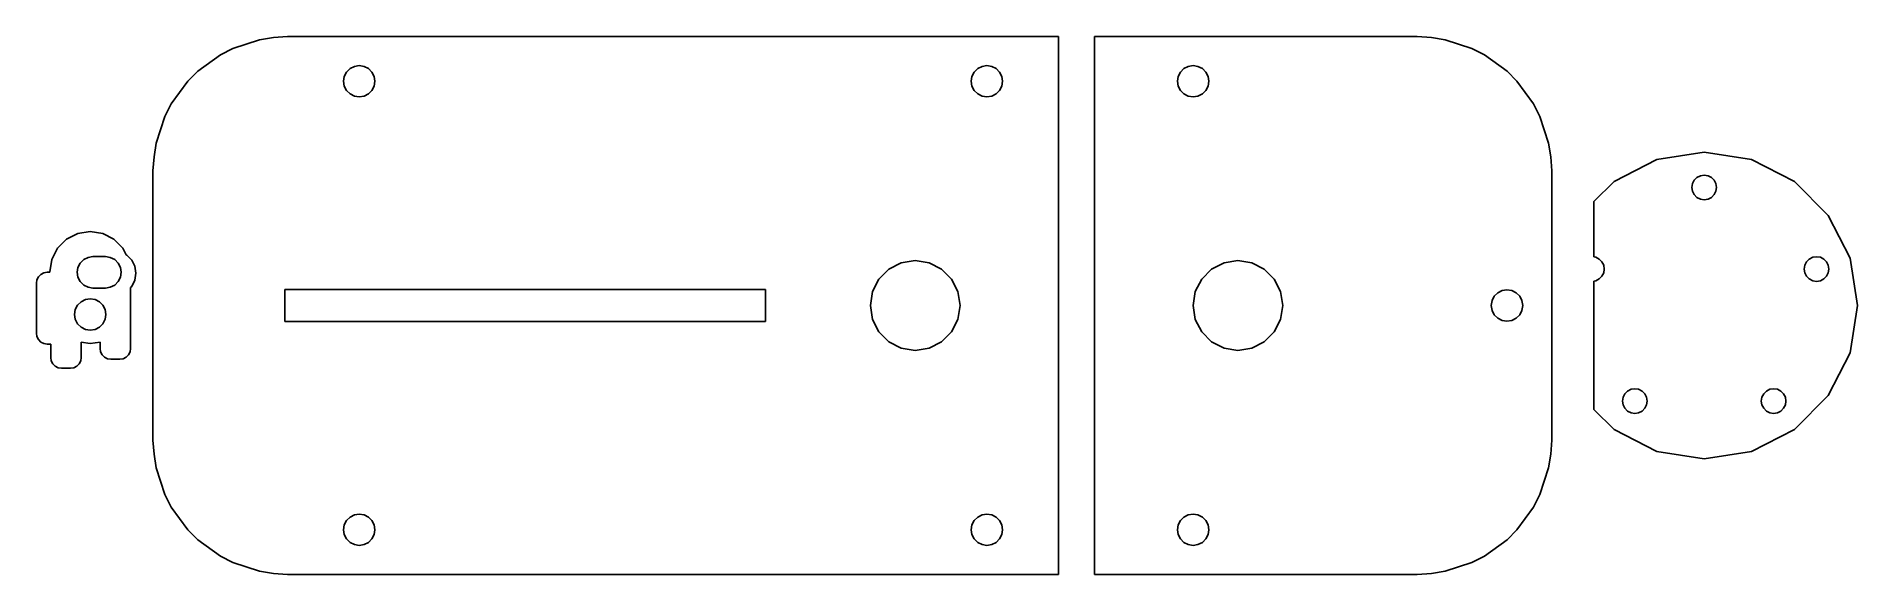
# Model space of a CAD drawing. Header units: metres. Extents: x -66 to 137, y -30 to 30.
import ezdxf

# ---------------------------------------------------------------- set-up
doc = ezdxf.new("R2010")
doc.units = ezdxf.units.M

msp = doc.modelspace()

# ---------------------------------------------------------------- linework, layer by layer
for p, q in [((-44.085, 28.6653), (-45.4788, 27.9552)), ((-41.1095, 29.6322), (-44.085, 28.6653)), ((-39.5644, 29.8769), (-41.1095, 29.6322)), ((-38, 30), (-39.5644, 29.8769)), ((48, 30), (-38, 30)), ((48, -30), (48, 30)), ((88, 30), (52, 30)), ((52, 30), (52, -30)), ((89.5644, 29.8769), (88, 30)), ((91.1095, 29.6322), (89.5644, 29.8769)), ((94.085, 28.6653), (91.1095, 29.6322)), ((95.4788, 27.9552), (94.085, 28.6653)), ((-45.4788, 27.9552), (-48.01, 26.1162)), ((-31.4158, 26.0286), (-31.0286, 26.4158)), ((-31.0286, 26.4158), (-30.5408, 26.6644)), ((-30.5408, 26.6644), (-30, 26.75)), ((-30, 26.75), (-29.4592, 26.6644)), ((-29.4592, 26.6644), (-28.9714, 26.4158)), ((-28.9714, 26.4158), (-28.5842, 26.0286)), ((38.5842, 26.0286), (38.9714, 26.4158)), ((38.9714, 26.4158), (39.4592, 26.6644)), ((39.4592, 26.6644), (40, 26.75)), ((40, 26.75), (40.5408, 26.6644)), ((40.5408, 26.6644), (41.0286, 26.4158)), ((41.0286, 26.4158), (41.4158, 26.0286)), ((61.5842, 26.0286), (61.9714, 26.4158)), ((61.9714, 26.4158), (62.4592, 26.6644)), ((62.4592, 26.6644), (63, 26.75)), ((63, 26.75), (63.5408, 26.6644)), ((63.5408, 26.6644), (64.0286, 26.4158)), ((64.0286, 26.4158), (64.4158, 26.0286)), ((98.01, 26.1162), (95.4788, 27.9552)), ((-49.1162, 25.01), (-50.9552, 22.4788)), ((-48.01, 26.1162), (-49.1162, 25.01)), ((-31.75, 25), (-31.6644, 25.5408)), ((-31.6644, 24.4592), (-31.75, 25)), ((-31.6644, 25.5408), (-31.4158, 26.0286)), ((-31.4158, 23.9714), (-31.6644, 24.4592)), ((-28.5842, 26.0286), (-28.3357, 25.5408)), ((-28.3357, 24.4592), (-28.5842, 23.9714)), ((-28.3357, 25.5408), (-28.25, 25)), ((-28.25, 25), (-28.3357, 24.4592)), ((38.25, 25), (38.3356, 25.5408)), ((38.3356, 24.4592), (38.25, 25)), ((38.3356, 25.5408), (38.5842, 26.0286)), ((38.5842, 23.9714), (38.3356, 24.4592)), ((41.4158, 26.0286), (41.6643, 25.5408)), ((41.6643, 24.4592), (41.4158, 23.9714)), ((41.6643, 25.5408), (41.75, 25)), ((41.75, 25), (41.6643, 24.4592)), ((61.25, 25), (61.3357, 25.5408)), ((61.3357, 24.4592), (61.25, 25)), ((61.3357, 25.5408), (61.5842, 26.0286)), ((61.5842, 23.9714), (61.3357, 24.4592)), ((64.4158, 26.0286), (64.6644, 25.5408)), ((64.6644, 24.4592), (64.4158, 23.9714)), ((64.6644, 25.5408), (64.75, 25)), ((64.75, 25), (64.6644, 24.4592)), ((99.1162, 25.01), (98.01, 26.1162)), ((100.955, 22.4788), (99.1162, 25.01)), ((-50.9552, 22.4788), (-51.6653, 21.085)), ((-31.0286, 23.5842), (-31.4158, 23.9714)), ((-30.5408, 23.3357), (-31.0286, 23.5842)), ((-30, 23.25), (-30.5408, 23.3357)), ((-29.4592, 23.3357), (-30, 23.25)), ((-28.9714, 23.5842), (-29.4592, 23.3357)), ((-28.5842, 23.9714), (-28.9714, 23.5842)), ((38.9714, 23.5842), (38.5842, 23.9714)), ((39.4592, 23.3357), (38.9714, 23.5842)), ((40, 23.25), (39.4592, 23.3357)), ((40.5408, 23.3357), (40, 23.25)), ((41.0286, 23.5842), (40.5408, 23.3357)), ((41.4158, 23.9714), (41.0286, 23.5842)), ((61.9714, 23.5842), (61.5842, 23.9714)), ((62.4592, 23.3357), (61.9714, 23.5842)), ((63, 23.25), (62.4592, 23.3357)), ((63.5408, 23.3357), (63, 23.25)), ((64.0286, 23.5842), (63.5408, 23.3357)), ((64.4158, 23.9714), (64.0286, 23.5842)), ((101.665, 21.085), (100.955, 22.4788)), ((-51.6653, 21.085), (-52.6322, 18.1095)), ((102.632, 18.1095), (101.665, 21.085)), ((-52.8769, 16.5644), (-53, 15)), ((-52.6322, 18.1095), (-52.8769, 16.5644)), ((102.877, 16.5644), (102.632, 18.1095)), ((103, 15), (102.877, 16.5644)), ((114.716, 16.2631), (109.949, 13.8342)), ((120, 17.1), (114.716, 16.2631)), ((125.284, 16.2631), (120, 17.1)), ((130.051, 13.8342), (125.284, 16.2631)), ((-53, 15), (-53, -15)), ((103, -15), (103, 15)), ((118.888, 13.9752), (119.192, 14.2794)), ((119.192, 14.2794), (119.575, 14.4747)), ((119.575, 14.4747), (120, 14.542)), ((120, 14.542), (120.425, 14.4747)), ((120.425, 14.4747), (120.808, 14.2794)), ((120.808, 14.2794), (121.112, 13.9752)), ((109.949, 13.8342), (107.7, 11.5853)), ((118.625, 13.167), (118.692, 13.5919)), ((118.692, 12.7421), (118.625, 13.167)), ((118.692, 13.5919), (118.888, 13.9752)), ((118.888, 12.3588), (118.692, 12.7421)), ((119.192, 12.0546), (118.888, 12.3588)), ((121.112, 12.3588), (120.808, 12.0546)), ((121.112, 13.9752), (121.308, 13.5919)), ((121.308, 12.7421), (121.112, 12.3588)), ((121.308, 13.5919), (121.375, 13.167)), ((121.375, 13.167), (121.308, 12.7421)), ((133.834, 10.0511), (130.051, 13.8342)), ((107.7, 11.5853), (107.7, 5.40857)), ((119.575, 11.8593), (119.192, 12.0546)), ((120, 11.792), (119.575, 11.8593)), ((120.425, 11.8593), (120, 11.792)), ((120.808, 12.0546), (120.425, 11.8593)), ((-60, 8.25), (-61.3906, 8.02974)), ((-58.6094, 8.02974), (-60, 8.25)), ((136.263, 5.28418), (133.834, 10.0511)), ((-63.6406, 6.39502), (-64.2797, 5.14056)), ((-62.645, 7.39056), (-63.6406, 6.39502)), ((-61.3906, 8.02974), (-62.645, 7.39056)), ((-57.355, 7.39056), (-58.6094, 8.02974)), ((-56.3594, 6.39502), (-57.355, 7.39056)), ((-55.9782, 5.6468), (-56.3594, 6.39502)), ((-64.2797, 5.14056), (-64.5, 3.75)), ((-61.45, 3.7), (-61.3643, 4.24077)), ((-61.3643, 4.24077), (-61.1158, 4.72861)), ((-61.1158, 4.72861), (-60.7286, 5.11577)), ((-60.7286, 5.11577), (-60.2408, 5.36433)), ((-60.2408, 5.36433), (-59.7, 5.45)), ((-59.7, 5.45), (-58.3, 5.45)), ((-58.3, 5.45), (-57.7592, 5.36433)), ((-57.7592, 5.36433), (-57.2714, 5.11577)), ((-57.2714, 5.11577), (-56.8842, 4.72861)), ((-56.8842, 4.72861), (-56.6357, 4.24077)), ((-56.6357, 4.24077), (-56.55, 3.7)), ((-55.9306, 5.62253), (-55.9782, 5.6468)), ((-55.3775, 5.06944), (-55.9306, 5.62253)), ((-55.0224, 4.37253), (-55.3775, 5.06944)), ((-54.9, 3.59999), (-55.0224, 4.37253)), ((29.0611, 4.04507), (30.4549, 4.75528)), ((30.4549, 4.75528), (32, 5)), ((32, 5), (33.5451, 4.75528)), ((33.5451, 4.75528), (34.9389, 4.04507)), ((65.0611, 4.04507), (66.4549, 4.75528)), ((66.4549, 4.75528), (68, 5)), ((68, 5), (69.5451, 4.75528)), ((69.5451, 4.75528), (70.9389, 4.04507)), ((107.7, 5.40857), (107.902, 5.37653)), ((107.902, 5.37653), (108.286, 5.18121)), ((108.286, 5.18121), (108.59, 4.87703)), ((108.59, 4.87703), (108.785, 4.49371)), ((108.785, 4.49371), (108.852, 4.06882)), ((108.852, 4.06882), (108.785, 3.64392)), ((131.148, 4.06882), (131.215, 4.49371)), ((131.215, 3.64392), (131.148, 4.06882)), ((131.215, 4.49371), (131.41, 4.87703)), ((131.41, 4.87703), (131.714, 5.18121)), ((131.714, 5.18121), (132.098, 5.37653)), ((132.098, 5.37653), (132.523, 5.44382)), ((132.523, 5.44382), (132.947, 5.37653)), ((132.947, 5.37653), (133.331, 5.18121)), ((133.331, 5.18121), (133.635, 4.87703)), ((133.635, 4.87703), (133.83, 4.49371)), ((133.83, 4.49371), (133.898, 4.06882)), ((133.898, 4.06882), (133.83, 3.64392)), ((137.1, 0), (136.263, 5.28418)), ((-65.9413, 2.8708), (-66, 2.49998)), ((-66, 2.49998), (-66, -3.09998)), ((-65.7708, 3.20532), (-65.9413, 2.8708)), ((-65.5053, 3.47081), (-65.7708, 3.20532)), ((-65.1708, 3.64125), (-65.5053, 3.47081)), ((-64.8, 3.69998), (-65.1708, 3.64125)), ((-64.5, 3.69998), (-64.8, 3.69998)), ((-64.5, 3.75), (-64.5, 3.69998)), ((-61.3643, 3.15921), (-61.45, 3.7)), ((-61.1158, 2.67137), (-61.3643, 3.15921)), ((-60.7286, 2.28421), (-61.1158, 2.67137)), ((-60.2408, 2.03564), (-60.7286, 2.28421)), ((-59.7, 1.95001), (-60.2408, 2.03564)), ((-57.7592, 2.03564), (-58.3, 1.95001)), ((-57.2714, 2.28421), (-57.7592, 2.03564)), ((-56.8842, 2.67137), (-57.2714, 2.28421)), ((-56.6357, 3.15921), (-56.8842, 2.67137)), ((-56.55, 3.7), (-56.6357, 3.15921)), ((-55.5, 2.00801), (-55.3775, 2.13054)), ((-55.3775, 2.13054), (-55.0224, 2.82745)), ((-55.0224, 2.82745), (-54.9, 3.59999)), ((27.2447, 1.54507), (27.9549, 2.93892)), ((27.9549, 2.93892), (29.0611, 4.04507)), ((34.9389, 4.04507), (36.0451, 2.93892)), ((36.0451, 2.93892), (36.7553, 1.54507)), ((63.2447, 1.54507), (63.9549, 2.93892)), ((63.9549, 2.93892), (65.0611, 4.04507)), ((70.9389, 4.04507), (72.0451, 2.93892)), ((72.0451, 2.93892), (72.7553, 1.54507)), ((107.902, 2.76112), (107.7, 2.72908)), ((107.7, 2.72908), (107.7, -11.5853)), ((108.286, 2.95642), (107.902, 2.76112)), ((108.59, 3.26062), (108.286, 2.95642)), ((108.785, 3.64392), (108.59, 3.26062)), ((131.41, 3.26062), (131.215, 3.64392)), ((131.714, 2.95642), (131.41, 3.26062)), ((132.098, 2.76112), (131.714, 2.95642)), ((132.523, 2.69382), (132.098, 2.76112)), ((132.947, 2.76112), (132.523, 2.69382)), ((133.331, 2.95642), (132.947, 2.76112)), ((133.635, 3.26062), (133.331, 2.95642)), ((133.83, 3.64392), (133.635, 3.26062)), ((-61.6643, -0.45921), (-61.4158, 0.02863)), ((-61.4158, 0.02863), (-61.0286, 0.41579)), ((-61.0286, 0.41579), (-60.5408, 0.66435)), ((-60.5408, 0.66435), (-60, 0.75)), ((-60, 0.75), (-59.4592, 0.66435)), ((-58.3, 1.95001), (-59.7, 1.95001)), ((-59.4592, 0.66435), (-58.9714, 0.41579)), ((-58.9714, 0.41579), (-58.5842, 0.02863)), ((-58.5842, 0.02863), (-58.3357, -0.45921)), ((-55.5, -4.79999), (-55.5, 2.00801)), ((-38.3, -1.79999), (-38.3, 1.8)), ((-38.3, 1.8), (15.3, 1.8)), ((15.3, 1.8), (15.3, -1.79999)), ((27, 0), (27.2447, 1.54507)), ((27.2447, -1.54507), (27, 0)), ((36.7553, 1.54507), (37, 0)), ((37, 0), (36.7553, -1.54507)), ((63, 0), (63.2447, 1.54507)), ((63.2447, -1.54507), (63, 0)), ((72.7553, 1.54507), (73, 0)), ((73, 0), (72.7553, -1.54507)), ((96.25, 0), (96.3357, 0.54079)), ((96.3357, -0.54077), (96.25, 0)), ((96.3357, 0.54079), (96.5842, 1.02863)), ((96.5842, 1.02863), (96.9714, 1.41579)), ((96.9714, 1.41579), (97.4592, 1.66435)), ((97.4592, 1.66435), (98, 1.75)), ((98, 1.75), (98.5408, 1.66435)), ((98.5408, 1.66435), (99.0286, 1.41579)), ((99.0286, 1.41579), (99.4158, 1.02863)), ((99.4158, 1.02863), (99.6644, 0.54079)), ((99.6644, 0.54079), (99.75, 0)), ((99.75, 0), (99.6644, -0.54077)), ((136.263, -5.28418), (137.1, 0)), ((-61.75, -1), (-61.6643, -0.45921)), ((-61.6643, -1.54077), (-61.75, -1)), ((-61.4158, -2.02861), (-61.6643, -1.54077)), ((-61.0286, -2.41577), (-61.4158, -2.02861)), ((-58.5842, -2.02861), (-58.9714, -2.41577)), ((-58.3357, -1.54077), (-58.5842, -2.02861)), ((-58.3357, -0.45921), (-58.25, -1)), ((-58.25, -1), (-58.3357, -1.54077)), ((15.3, -1.79999), (-38.3, -1.79999)), ((27.9549, -2.93892), (27.2447, -1.54507)), ((36.7553, -1.54507), (36.0451, -2.93892)), ((63.9549, -2.93892), (63.2447, -1.54507)), ((72.7553, -1.54507), (72.0451, -2.93892)), ((96.5842, -1.02861), (96.3357, -0.54077)), ((96.9714, -1.41577), (96.5842, -1.02861)), ((97.4592, -1.66434), (96.9714, -1.41577)), ((98, -1.75), (97.4592, -1.66434)), ((98.5408, -1.66434), (98, -1.75)), ((99.0286, -1.41577), (98.5408, -1.66434)), ((99.4158, -1.02861), (99.0286, -1.41577)), ((99.6644, -0.54077), (99.4158, -1.02861)), ((-66, -3.09998), (-65.9413, -3.47079)), ((-65.9413, -3.47079), (-65.7708, -3.80531)), ((-65.7708, -3.80531), (-65.5053, -4.0708)), ((-60.5408, -2.66434), (-61.0286, -2.41577)), ((-60, -2.75), (-60.5408, -2.66434)), ((-59.4592, -2.66434), (-60, -2.75)), ((-58.9714, -2.41577), (-59.4592, -2.66434)), ((29.0611, -4.04507), (27.9549, -2.93892)), ((30.4549, -4.75528), (29.0611, -4.04507)), ((34.9389, -4.04507), (33.5451, -4.75528)), ((36.0451, -2.93892), (34.9389, -4.04507)), ((65.0611, -4.04507), (63.9549, -2.93892)), ((66.4549, -4.75528), (65.0611, -4.04507)), ((70.9389, -4.04507), (69.5451, -4.75528)), ((72.0451, -2.93892), (70.9389, -4.04507)), ((-65.5053, -4.0708), (-65.1708, -4.24124)), ((-65.1708, -4.24124), (-64.8, -4.29997)), ((-64.8, -4.29997), (-64.4, -4.29997)), ((-64.4, -4.29997), (-64.4, -5.79999)), ((-64.4, -5.79999), (-64.3413, -6.17081)), ((-61.0587, -6.17081), (-61, -5.79999)), ((-61, -5.79999), (-61, -4.0916)), ((-61, -4.0916), (-60, -4.25)), ((-60, -4.25), (-58.9, -4.07576)), ((-58.9, -4.07576), (-58.9, -4.79999)), ((-58.9, -4.79999), (-58.8413, -5.17081)), ((-58.8413, -5.17081), (-58.6708, -5.50533)), ((-58.6708, -5.50533), (-58.4053, -5.77081)), ((-58.4053, -5.77081), (-58.0708, -5.94125)), ((-58.0708, -5.94125), (-57.7, -5.99998)), ((-57.7, -5.99998), (-56.7, -5.99998)), ((-56.7, -5.99998), (-56.3292, -5.94125)), ((-56.3292, -5.94125), (-55.9947, -5.77081)), ((-55.9947, -5.77081), (-55.7292, -5.50533)), ((-55.7292, -5.50533), (-55.5587, -5.17081)), ((-55.5587, -5.17081), (-55.5, -4.79999)), ((32, -5), (30.4549, -4.75528)), ((33.5451, -4.75528), (32, -5)), ((68, -5), (66.4549, -4.75528)), ((69.5451, -4.75528), (68, -5)), ((133.834, -10.0511), (136.263, -5.28418)), ((-64.3413, -6.17081), (-64.1708, -6.50533)), ((-64.1708, -6.50533), (-63.9053, -6.77081)), ((-63.9053, -6.77081), (-63.5708, -6.94125)), ((-63.5708, -6.94125), (-63.2, -6.99998)), ((-63.2, -6.99998), (-62.2, -6.99998)), ((-62.2, -6.99998), (-61.8292, -6.94125)), ((-61.8292, -6.94125), (-61.4947, -6.77081)), ((-61.4947, -6.77081), (-61.2292, -6.50533)), ((-61.2292, -6.50533), (-61.0587, -6.17081)), ((110.953, -10.2274), (111.148, -9.84412)), ((111.148, -9.84412), (111.452, -9.53992)), ((111.452, -9.53992), (111.836, -9.34462)), ((111.836, -9.34462), (112.261, -9.27731)), ((112.261, -9.27731), (112.686, -9.34462)), ((112.686, -9.34462), (113.069, -9.53992)), ((113.069, -9.53992), (113.373, -9.84412)), ((113.373, -9.84412), (113.568, -10.2274)), ((126.432, -10.2274), (126.627, -9.84412)), ((126.627, -9.84412), (126.931, -9.53992)), ((126.931, -9.53992), (127.314, -9.34462)), ((127.314, -9.34462), (127.739, -9.27731)), ((127.739, -9.27731), (128.164, -9.34462)), ((128.164, -9.34462), (128.548, -9.53992)), ((128.548, -9.53992), (128.852, -9.84412)), ((128.852, -9.84412), (129.047, -10.2274)), ((130.051, -13.8342), (133.834, -10.0511)), ((107.7, -11.5853), (109.949, -13.8342)), ((110.886, -10.6523), (110.953, -10.2274)), ((110.953, -11.0772), (110.886, -10.6523)), ((111.148, -11.4605), (110.953, -11.0772)), ((111.452, -11.7647), (111.148, -11.4605)), ((111.836, -11.96), (111.452, -11.7647)), ((112.261, -12.0273), (111.836, -11.96)), ((112.686, -11.96), (112.261, -12.0273)), ((113.069, -11.7647), (112.686, -11.96)), ((113.373, -11.4605), (113.069, -11.7647)), ((113.568, -11.0772), (113.373, -11.4605)), ((113.568, -10.2274), (113.636, -10.6523)), ((113.636, -10.6523), (113.568, -11.0772)), ((126.364, -10.6523), (126.432, -10.2274)), ((126.432, -11.0772), (126.364, -10.6523)), ((126.627, -11.4605), (126.432, -11.0772)), ((126.931, -11.7647), (126.627, -11.4605)), ((127.314, -11.96), (126.931, -11.7647)), ((127.739, -12.0273), (127.314, -11.96)), ((128.164, -11.96), (127.739, -12.0273)), ((128.548, -11.7647), (128.164, -11.96)), ((128.852, -11.4605), (128.548, -11.7647)), ((129.047, -11.0772), (128.852, -11.4605)), ((129.047, -10.2274), (129.114, -10.6523)), ((129.114, -10.6523), (129.047, -11.0772)), ((109.949, -13.8342), (114.716, -16.2631)), ((125.284, -16.2631), (130.051, -13.8342)), ((-53, -15), (-52.8769, -16.5644)), ((102.877, -16.5644), (103, -15)), ((-52.8769, -16.5644), (-52.6322, -18.1095)), ((-52.6322, -18.1095), (-51.6653, -21.085)), ((101.665, -21.085), (102.632, -18.1095)), ((102.632, -18.1095), (102.877, -16.5644)), ((114.716, -16.2631), (120, -17.1)), ((120, -17.1), (125.284, -16.2631)), ((-51.6653, -21.085), (-50.9552, -22.4788)), ((100.955, -22.4788), (101.665, -21.085)), ((-50.9552, -22.4788), (-49.1162, -25.01)), ((-31.6644, -24.4592), (-31.4158, -23.9714)), ((-31.4158, -23.9714), (-31.0286, -23.5842)), ((-31.0286, -23.5842), (-30.5408, -23.3356)), ((-30.5408, -23.3356), (-30, -23.25)), ((-30, -23.25), (-29.4592, -23.3356)), ((-29.4592, -23.3356), (-28.9714, -23.5842)), ((-28.9714, -23.5842), (-28.5842, -23.9714)), ((-28.5842, -23.9714), (-28.3357, -24.4592)), ((38.3356, -24.4592), (38.5842, -23.9714)), ((38.5842, -23.9714), (38.9714, -23.5842)), ((38.9714, -23.5842), (39.4592, -23.3356)), ((39.4592, -23.3356), (40, -23.25)), ((40, -23.25), (40.5408, -23.3356)), ((40.5408, -23.3356), (41.0286, -23.5842)), ((41.0286, -23.5842), (41.4158, -23.9714)), ((41.4158, -23.9714), (41.6643, -24.4592)), ((61.3357, -24.4592), (61.5842, -23.9714)), ((61.5842, -23.9714), (61.9714, -23.5842)), ((61.9714, -23.5842), (62.4592, -23.3356)), ((62.4592, -23.3356), (63, -23.25)), ((63, -23.25), (63.5408, -23.3356)), ((63.5408, -23.3356), (64.0286, -23.5842)), ((64.0286, -23.5842), (64.4158, -23.9714)), ((64.4158, -23.9714), (64.6644, -24.4592)), ((99.1162, -25.01), (100.955, -22.4788)), ((-49.1162, -25.01), (-48.01, -26.1162)), ((-48.01, -26.1162), (-45.4788, -27.9552)), ((-31.75, -25), (-31.6644, -24.4592)), ((-31.6644, -25.5408), (-31.75, -25)), ((-31.4158, -26.0286), (-31.6644, -25.5408)), ((-31.0286, -26.4158), (-31.4158, -26.0286)), ((-28.5842, -26.0286), (-28.9714, -26.4158)), ((-28.3357, -25.5408), (-28.5842, -26.0286)), ((-28.3357, -24.4592), (-28.25, -25)), ((-28.25, -25), (-28.3357, -25.5408)), ((38.25, -25), (38.3356, -24.4592)), ((38.3356, -25.5408), (38.25, -25)), ((38.5842, -26.0286), (38.3356, -25.5408)), ((38.9714, -26.4158), (38.5842, -26.0286)), ((41.4158, -26.0286), (41.0286, -26.4158)), ((41.6643, -25.5408), (41.4158, -26.0286)), ((41.6643, -24.4592), (41.75, -25)), ((41.75, -25), (41.6643, -25.5408)), ((61.25, -25), (61.3357, -24.4592)), ((61.3357, -25.5408), (61.25, -25)), ((61.5842, -26.0286), (61.3357, -25.5408)), ((61.9714, -26.4158), (61.5842, -26.0286)), ((64.4158, -26.0286), (64.0286, -26.4158)), ((64.6644, -25.5408), (64.4158, -26.0286)), ((64.6644, -24.4592), (64.75, -25)), ((64.75, -25), (64.6644, -25.5408)), ((95.4788, -27.9552), (98.01, -26.1162)), ((98.01, -26.1162), (99.1162, -25.01)), ((-45.4788, -27.9552), (-44.085, -28.6653)), ((-30.5408, -26.6643), (-31.0286, -26.4158)), ((-30, -26.75), (-30.5408, -26.6643)), ((-29.4592, -26.6643), (-30, -26.75)), ((-28.9714, -26.4158), (-29.4592, -26.6643)), ((39.4592, -26.6643), (38.9714, -26.4158)), ((40, -26.75), (39.4592, -26.6643)), ((40.5408, -26.6643), (40, -26.75)), ((41.0286, -26.4158), (40.5408, -26.6643)), ((62.4592, -26.6643), (61.9714, -26.4158)), ((63, -26.75), (62.4592, -26.6643)), ((63.5408, -26.6643), (63, -26.75)), ((64.0286, -26.4158), (63.5408, -26.6643)), ((94.085, -28.6653), (95.4788, -27.9552)), ((-44.085, -28.6653), (-41.1095, -29.6322)), ((-41.1095, -29.6322), (-39.5644, -29.8769)), ((-39.5644, -29.8769), (-38, -30)), ((-38, -30), (48, -30)), ((52, -30), (88, -30)), ((88, -30), (89.5644, -29.8769)), ((89.5644, -29.8769), (91.1095, -29.6322)), ((91.1095, -29.6322), (94.085, -28.6653))]:
    msp.add_line(p, q)

doc.saveas('drawing.dxf')
